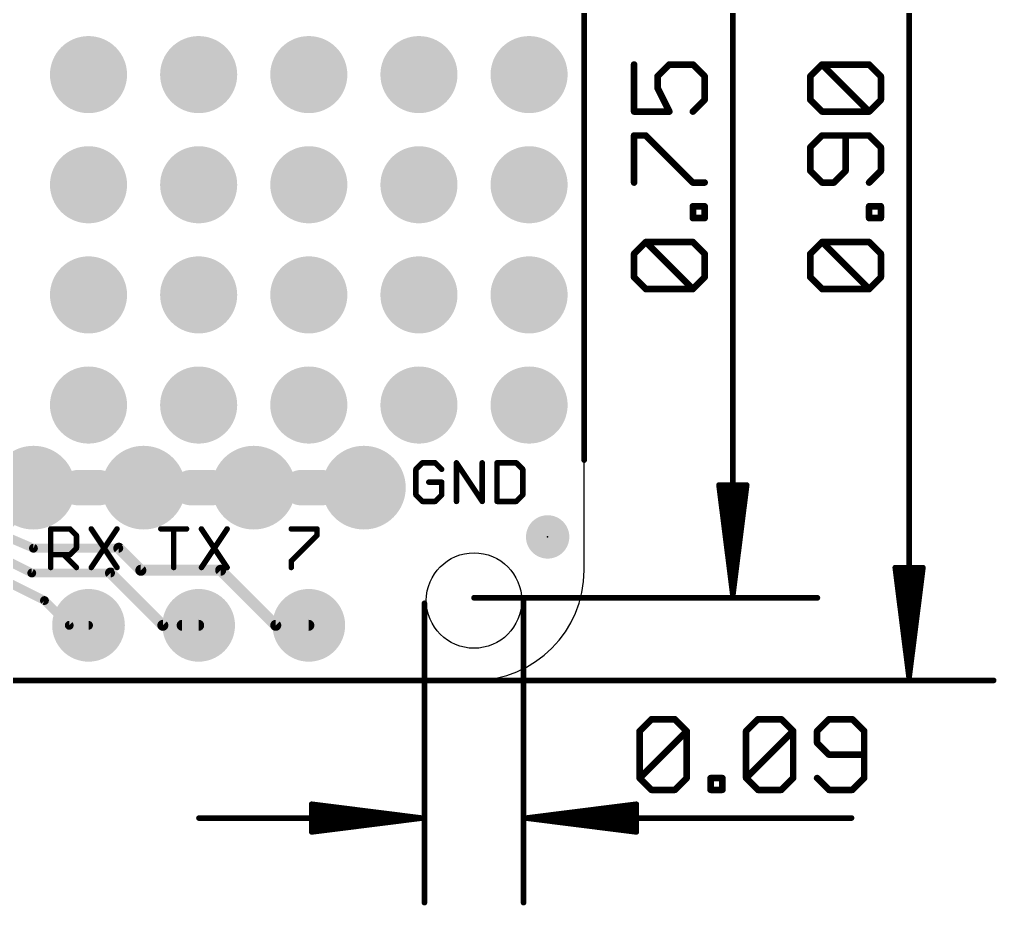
# Model space of a CAD drawing. Extents: x -6.8 to 60.3, y -8.9 to 34.9.
# Drawn here: x 37.78 to 60.31, y -5.19 to 15.24 of the extents above; entities that cross this region are included whole.
import ezdxf

# ---------------------------------------------------------------- set-up
doc = ezdxf.new("R2010")
doc.units = 0
for name, color, linetype in [('1', 12, 'CONTINUOUS'), ('16', 132, 'CONTINUOUS'), ('17', 110, 'CONTINUOUS'), ('18', 110, 'CONTINUOUS'), ('20', 53, 'CONTINUOUS'), ('21', 40, 'CONTINUOUS'), ('23', 40, 'CONTINUOUS'), ('47', 253, 'CONTINUOUS')]:
    doc.layers.add(name, color=color, linetype=linetype)

# ---------------------------------------------------------------- blocks, each defined once
blk = doc.blocks.new('ROUNDP')
at = {"const_width": 0.5}
blk.add_lwpolyline([(0, -0.25, 1), (0, 0.25, 1), (0, -0.25)], format="xyb", dxfattribs=at)
blk = doc.blocks.new('PIE')
at = {"const_width": 0.5}
blk.add_lwpolyline([(0, -0.25, 1), (0, 0.25, 1), (0, -0.25)], format="xyb", dxfattribs=at)
blk = doc.blocks.new('ROUNDV')
at = {"const_width": 0.5}
blk.add_lwpolyline([(0, -0.25, 1), (0, 0.25, 1), (0, -0.25)], format="xyb", dxfattribs=at)

msp = doc.modelspace()

# ---------------------------------------------------------------- linework, layer by layer
at = {"layer": '1'}
for points, const_width in [([(37.211, 3.429), (38.1, 3.048)], 0.2032), ([(40.0685, 3.048), (40.5765, 2.54)], 0.254), ([(37.1729, 2.921), (38.0619, 2.4765)], 0.2032), ([(38.1, 3.048), (40.0685, 3.048)], 0.2032), ([(37.084, 2.4765), (38.354, 1.8415)], 0.2032), ([(38.0619, 2.4765), (39.878, 2.4765)], 0.2032), ([(39.878, 2.4765), (41.0845, 1.27)], 0.254), ([(42.418, 2.54), (40.5765, 2.54)], 0.254), ([(43.688, 1.27), (42.418, 2.54)], 0.254), ([(38.354, 1.8415), (38.9255, 1.27)], 0.2032), ([(38.9255, 1.27), (39.37, 1.27)], 0.2032), ([(41.0845, 1.27), (41.91, 1.27)], 0.254), ([(41.529, 1.27), (41.91, 1.27)], 0.254), ([(44.45, 1.27), (43.688, 1.27)], 0.254)]:
    msp.add_lwpolyline(points, dxfattribs=dict(at, const_width=const_width))
for points, const_width in [([(40.1134, 3.0929, 1), (40.0236, 3.0031)], 0.127), ([(38.1, 3.0988, 1), (38.1, 2.9972)], 0.1016), ([(38.08, 3.0013, 1), (38.12, 3.0947)], 0.1016), ([(40.0685, 2.9972, 1), (40.0685, 3.0988)], 0.1016), ([(38.0619, 2.5273, 1), (38.0619, 2.4257)], 0.1016), ([(38.0392, 2.4311, 1), (38.0846, 2.5219)], 0.1016), ([(39.9229, 2.5214, 1), (39.8331, 2.4316)], 0.127), ([(39.878, 2.4257, 1), (39.878, 2.5273)], 0.1016), ([(40.5765, 2.6035, 1), (40.5765, 2.4765)], 0.127), ([(40.5316, 2.4951, 1), (40.6214, 2.5849)], 0.127), ([(42.4629, 2.5849, 1), (42.3731, 2.4951)], 0.127), ([(42.418, 2.4765, 1), (42.418, 2.6035)], 0.127), ([(38.3899, 1.8774, 1), (38.3181, 1.8056)], 0.1016), ([(38.3313, 1.7961, 1), (38.3767, 1.8869)], 0.1016), ([(38.9255, 1.3208, 1), (38.9255, 1.2192)], 0.1016), ([(38.8896, 1.2341, 1), (38.9614, 1.3059)], 0.1016), ([(39.37, 1.2192, 1), (39.37, 1.3208)], 0.1016), ([(41.0845, 1.3335, 1), (41.0845, 1.2065)], 0.127), ([(41.0396, 1.2251, 1), (41.1294, 1.3149)], 0.127), ([(41.529, 1.3335, 1), (41.529, 1.2065)], 0.127), ([(41.91, 1.2065, 1), (41.91, 1.3335)], 0.127), ([(41.91, 1.2065, 1), (41.91, 1.3335)], 0.127), ([(43.688, 1.3335, 1), (43.688, 1.2065)], 0.127), ([(43.6431, 1.2251, 1), (43.7329, 1.3149)], 0.127), ([(44.45, 1.2065, 1), (44.45, 1.3335)], 0.127)]:
    msp.add_lwpolyline(points, format="xyb", dxfattribs=dict(at, const_width=const_width))
at = {"layer": '16'}
for points, const_width in [([(38.1, 4.445), (36.5125, 2.8575)], 0.6096), ([(38.1, 4.445), (40.64, 4.445)], 0.4064), ([(40.64, 4.445), (43.18, 4.445)], 0.4064), ([(43.18, 4.445), (45.72, 4.445)], 0.4064)]:
    msp.add_lwpolyline(points, dxfattribs=dict(at, const_width=const_width))
for points, const_width in [([(38.2078, 4.3372, 1), (37.9922, 4.5528)], 0.3048), ([(38.1, 4.5466, 1), (38.1, 4.3434)], 0.2032), ([(40.64, 4.5466, 1), (40.64, 4.3434)], 0.2032), ([(40.64, 4.3434, 1), (40.64, 4.5466)], 0.2032), ([(43.18, 4.5466, 1), (43.18, 4.3434)], 0.2032), ([(43.18, 4.3434, 1), (43.18, 4.5466)], 0.2032), ([(45.72, 4.3434, 1), (45.72, 4.5466)], 0.2032)]:
    msp.add_lwpolyline(points, format="xyb", dxfattribs=dict(at, const_width=const_width))
at = {"layer": '20'}
for p, q in [((50.8, 2.54), (50.8, 20.32)), ((2.54, 0), (48.26, 0))]:
    msp.add_line(p, q, dxfattribs=at)
msp.add_circle((48.26, 1.8415), 1.1, dxfattribs=at)
msp.add_arc((48.26, 2.54), 2.54, 270, 0, dxfattribs=at)
at = {"layer": '21'}
for points, const_width in [([(47.0685, 5.0173), (46.9202, 4.869)], 0.127), ([(47.3651, 5.0173), (47.0685, 5.0173)], 0.127), ([(47.5134, 4.869), (47.3651, 5.0173)], 0.127), ([(47.8557, 4.1275), (47.8557, 5.0173)], 0.127), ([(47.8557, 5.0173), (48.4489, 4.1275)], 0.127), ([(48.4489, 4.1275), (48.4489, 5.0173)], 0.127), ([(48.7913, 5.0173), (48.7913, 4.1275)], 0.127), ([(49.2361, 5.0173), (48.7913, 5.0173)], 0.127), ([(49.3844, 4.869), (49.2361, 5.0173)], 0.127), ([(39.116, 4.445), (39.624, 4.445)], 0.8128), ([(41.7195, 4.445), (42.2275, 4.445)], 0.8128), ([(44.2595, 4.445), (44.7675, 4.445)], 0.8128), ([(46.9202, 4.869), (46.9202, 4.2758)], 0.127), ([(49.3844, 4.2758), (49.3844, 4.869)], 0.127), ([(47.5134, 4.5724), (47.2168, 4.5724)], 0.127), ([(47.5134, 4.2758), (47.5134, 4.5724)], 0.127), ([(46.9202, 4.2758), (47.0685, 4.1275)], 0.127), ([(47.3651, 4.1275), (47.5134, 4.2758)], 0.127), ([(49.2361, 4.1275), (49.3844, 4.2758)], 0.127), ([(47.0685, 4.1275), (47.3651, 4.1275)], 0.127), ([(48.7913, 4.1275), (49.2361, 4.1275)], 0.127), ([(38.498, 2.6035), (38.498, 3.4933)], 0.127), ([(38.498, 3.4933), (38.9429, 3.4933)], 0.127), ([(38.9429, 3.4933), (39.0912, 3.345)], 0.127), ([(39.0912, 3.345), (39.0912, 3.0484)], 0.127), ([(39.4335, 3.4933), (40.0267, 2.6035)], 0.127), ([(40.0267, 3.4933), (39.4335, 2.6035)], 0.127), ([(41.038, 3.4933), (41.6312, 3.4933)], 0.127), ([(41.3346, 2.6035), (41.3346, 3.4933)], 0.127), ([(41.9735, 3.4933), (42.5667, 2.6035)], 0.127), ([(42.5667, 3.4933), (41.9735, 2.6035)], 0.127), ([(44.0457, 3.4933), (44.6389, 3.4933)], 0.127), ([(44.6389, 3.345), (44.0457, 2.7518)], 0.127), ([(44.6389, 3.4933), (44.6389, 3.345)], 0.127), ([(38.9429, 2.9001), (38.498, 2.9001)], 0.127), ([(38.7946, 2.9001), (39.0912, 2.6035)], 0.127), ([(39.0912, 3.0484), (38.9429, 2.9001)], 0.127), ([(44.0457, 2.7518), (44.0457, 2.6035)], 0.127)]:
    msp.add_lwpolyline(points, dxfattribs=dict(at, const_width=const_width))
for points, const_width in [([(47.0685, 5.049, 1), (47.0685, 4.9855)], 0.0635), ([(47.091, 4.9948, 1), (47.0461, 5.0397)], 0.0635), ([(47.3876, 5.0397, 1), (47.3426, 4.9948)], 0.0635), ([(47.3651, 4.9855, 1), (47.3651, 5.049)], 0.0635), ([(47.8875, 5.0173, 1), (47.824, 5.0173)], 0.0635), ([(47.8822, 5.0349, 1), (47.8293, 4.9996)], 0.0635), ([(48.4807, 5.0173, 1), (48.4172, 5.0173)], 0.0635), ([(48.823, 5.0173, 1), (48.7595, 5.0173)], 0.0635), ([(48.7913, 5.049, 1), (48.7913, 4.9855)], 0.0635), ([(49.2586, 5.0397, 1), (49.2137, 4.9948)], 0.0635), ([(49.2361, 4.9855, 1), (49.2361, 5.049)], 0.0635), ([(39.116, 4.6482, 1), (39.116, 4.2418)], 0.4064), ([(39.624, 4.2418, 1), (39.624, 4.6482)], 0.4064), ([(41.7195, 4.6482, 1), (41.7195, 4.2418)], 0.4064), ([(42.2275, 4.2418, 1), (42.2275, 4.6482)], 0.4064), ([(44.2595, 4.6482, 1), (44.2595, 4.2418)], 0.4064), ([(44.7675, 4.2418, 1), (44.7675, 4.6482)], 0.4064), ([(46.952, 4.869, 1), (46.8885, 4.869)], 0.0635), ([(46.8978, 4.8914, 1), (46.9427, 4.8465)], 0.0635), ([(47.4909, 4.8465, 1), (47.5358, 4.8914)], 0.0635), ([(49.4162, 4.869, 1), (49.3527, 4.869)], 0.0635), ([(49.362, 4.8465, 1), (49.4069, 4.8914)], 0.0635), ([(47.2168, 4.6041, 1), (47.2168, 4.5406)], 0.0635), ([(47.5451, 4.5724, 1), (47.4816, 4.5724)], 0.0635), ([(47.5134, 4.5406, 1), (47.5134, 4.6041)], 0.0635), ([(46.8885, 4.2758, 1), (46.952, 4.2758)], 0.0635), ([(46.9427, 4.2982, 1), (46.8978, 4.2533)], 0.0635), ([(47.4816, 4.2758, 1), (47.5451, 4.2758)], 0.0635), ([(47.5358, 4.2533, 1), (47.4909, 4.2982)], 0.0635), ([(49.3527, 4.2758, 1), (49.4162, 4.2758)], 0.0635), ([(49.4069, 4.2533, 1), (49.362, 4.2982)], 0.0635), ([(47.0685, 4.1593, 1), (47.0685, 4.0958)], 0.0635), ([(47.0461, 4.105, 1), (47.091, 4.15)], 0.0635), ([(47.3426, 4.15, 1), (47.3876, 4.105)], 0.0635), ([(47.3651, 4.0958, 1), (47.3651, 4.1593)], 0.0635), ([(47.824, 4.1275, 1), (47.8875, 4.1275)], 0.0635), ([(48.4172, 4.1275, 1), (48.4807, 4.1275)], 0.0635), ([(48.4225, 4.1099, 1), (48.4753, 4.1451)], 0.0635), ([(48.7913, 4.1593, 1), (48.7913, 4.0958)], 0.0635), ([(48.7595, 4.1275, 1), (48.823, 4.1275)], 0.0635), ([(49.2137, 4.15, 1), (49.2586, 4.105)], 0.0635), ([(49.2361, 4.0958, 1), (49.2361, 4.1593)], 0.0635), ([(38.5297, 3.4933, 1), (38.4662, 3.4933)], 0.0635), ([(38.498, 3.525, 1), (38.498, 3.4615)], 0.0635), ([(38.9653, 3.5157, 1), (38.9204, 3.4708)], 0.0635), ([(38.9429, 3.4615, 1), (38.9429, 3.525)], 0.0635), ([(39.1229, 3.345, 1), (39.0594, 3.345)], 0.0635), ([(39.0687, 3.3225, 1), (39.1136, 3.3674)], 0.0635), ([(39.4599, 3.5109, 1), (39.4071, 3.4756)], 0.0635), ([(40.0531, 3.4756, 1), (40.0003, 3.5109)], 0.0635), ([(41.038, 3.525, 1), (41.038, 3.4615)], 0.0635), ([(41.3663, 3.4933, 1), (41.3028, 3.4933)], 0.0635), ([(41.6312, 3.4615, 1), (41.6312, 3.525)], 0.0635), ([(41.9999, 3.5109, 1), (41.9471, 3.4756)], 0.0635), ([(42.5931, 3.4756, 1), (42.5403, 3.5109)], 0.0635), ([(44.0457, 3.525, 1), (44.0457, 3.4615)], 0.0635), ([(44.6707, 3.4933, 1), (44.6072, 3.4933)], 0.0635), ([(44.6614, 3.3225, 1), (44.6165, 3.3674)], 0.0635), ([(44.6389, 3.4615, 1), (44.6389, 3.525)], 0.0635), ([(44.6072, 3.345, 1), (44.6707, 3.345)], 0.0635), ([(38.498, 2.9318, 1), (38.498, 2.8683)], 0.0635), ([(38.817, 2.9225, 1), (38.7721, 2.8776)], 0.0635), ([(38.9204, 2.9225, 1), (38.9653, 2.8776)], 0.0635), ([(38.9429, 2.8683, 1), (38.9429, 2.9318)], 0.0635), ([(39.0594, 3.0484, 1), (39.1229, 3.0484)], 0.0635), ([(39.1136, 3.0259, 1), (39.0687, 3.0708)], 0.0635), ([(44.0775, 2.7518, 1), (44.014, 2.7518)], 0.0635), ([(44.0233, 2.7742, 1), (44.0682, 2.7293)], 0.0635), ([(38.4662, 2.6035, 1), (38.5297, 2.6035)], 0.0635), ([(39.0687, 2.581, 1), (39.1136, 2.626)], 0.0635), ([(39.4071, 2.6211, 1), (39.4599, 2.5859)], 0.0635), ([(40.0003, 2.5859, 1), (40.0531, 2.6211)], 0.0635), ([(41.3028, 2.6035, 1), (41.3663, 2.6035)], 0.0635), ([(41.9471, 2.6211, 1), (41.9999, 2.5859)], 0.0635), ([(42.5403, 2.5859, 1), (42.5931, 2.6211)], 0.0635), ([(44.014, 2.6035, 1), (44.0775, 2.6035)], 0.0635)]:
    msp.add_lwpolyline(points, format="xyb", dxfattribs=dict(at, const_width=const_width))
at = {"layer": '23'}
msp.add_point((49.9582, 3.309), dxfattribs=at)
at = {"layer": '47'}
for points, const_width in [([(50.8, 5.08), (50.8, 34.462)], 0.13), ([(58.293, 0.065), (58.293, 22.795)], 0.13), ([(54.229, 1.97), (54.229, 20.89)], 0.13), ([(51.9513, 14.2024), (51.9513, 13.1177)], 0.1524), ([(52.4936, 13.9312), (52.7648, 14.2024)], 0.1524), ([(52.7648, 14.2024), (53.3071, 14.2024)], 0.1524), ([(53.3071, 14.2024), (53.5783, 13.9312)], 0.1524), ([(56.0153, 13.9312), (56.2865, 14.2024)], 0.1524), ([(56.2865, 14.2024), (57.3711, 14.2024)], 0.1524), ([(57.3711, 13.1177), (56.2865, 14.2024)], 0.1524), ([(57.3711, 14.2024), (57.6423, 13.9312)], 0.1524), ([(52.4936, 13.66), (52.4936, 13.9312)], 0.1524), ([(53.5783, 13.9312), (53.5783, 13.3889)], 0.1524), ([(56.0153, 13.3889), (56.0153, 13.9312)], 0.1524), ([(57.6423, 13.9312), (57.6423, 13.3889)], 0.1524), ([(52.7648, 13.1177), (52.4936, 13.66)], 0.1524), ([(53.5783, 13.3889), (53.3071, 13.1177)], 0.1524), ([(56.2865, 13.1177), (56.0153, 13.3889)], 0.1524), ([(57.6423, 13.3889), (57.3711, 13.1177)], 0.1524), ([(51.9513, 13.1177), (52.7648, 13.1177)], 0.1524), ([(57.3711, 13.1177), (56.2865, 13.1177)], 0.1524), ([(51.9513, 11.4805), (51.9513, 12.5652)], 0.1524), ([(51.9513, 12.5652), (52.2225, 12.5652)], 0.1524), ([(52.2225, 12.5652), (53.3071, 11.4805)], 0.1524), ([(56.2865, 12.5652), (56.0153, 12.294)], 0.1524), ([(57.3711, 12.5652), (56.2865, 12.5652)], 0.1524), ([(56.8288, 11.7517), (56.8288, 12.5652)], 0.1524), ([(57.6423, 12.294), (57.3711, 12.5652)], 0.1524), ([(56.0153, 12.294), (56.0153, 11.7517)], 0.1524), ([(57.6423, 11.7517), (57.6423, 12.294)], 0.1524), ([(56.0153, 11.7517), (56.2865, 11.4805)], 0.1524), ([(56.5576, 11.4805), (56.8288, 11.7517)], 0.1524), ([(57.3711, 11.4805), (57.6423, 11.7517)], 0.1524), ([(53.3071, 11.4805), (53.5783, 11.4805)], 0.1524), ([(56.2865, 11.4805), (56.5576, 11.4805)], 0.1524), ([(53.3071, 10.662), (53.3071, 10.9331)], 0.1524), ([(53.3071, 10.9331), (53.5783, 10.9331)], 0.1524), ([(53.5783, 10.9331), (53.5783, 10.662)], 0.1524), ([(57.3711, 10.662), (57.3711, 10.9331)], 0.1524), ([(57.3711, 10.9331), (57.6423, 10.9331)], 0.1524), ([(57.6423, 10.9331), (57.6423, 10.662)], 0.1524), ([(53.5783, 10.662), (53.3071, 10.662)], 0.1524), ([(57.6423, 10.662), (57.3711, 10.662)], 0.1524), ([(51.9513, 9.8383), (52.2225, 10.1095)], 0.1524), ([(52.2225, 10.1095), (53.3071, 10.1095)], 0.1524), ([(53.3071, 9.0248), (52.2225, 10.1095)], 0.1524), ([(53.3071, 10.1095), (53.5783, 9.8383)], 0.1524), ([(56.0153, 9.8383), (56.2865, 10.1095)], 0.1524), ([(56.2865, 10.1095), (57.3711, 10.1095)], 0.1524), ([(57.3711, 9.0248), (56.2865, 10.1095)], 0.1524), ([(57.3711, 10.1095), (57.6423, 9.8383)], 0.1524), ([(51.9513, 9.296), (51.9513, 9.8383)], 0.1524), ([(53.5783, 9.8383), (53.5783, 9.296)], 0.1524), ([(56.0153, 9.296), (56.0153, 9.8383)], 0.1524), ([(57.6423, 9.8383), (57.6423, 9.296)], 0.1524), ([(52.2225, 9.0248), (51.9513, 9.296)], 0.1524), ([(53.5783, 9.296), (53.3071, 9.0248)], 0.1524), ([(56.2865, 9.0248), (56.0153, 9.296)], 0.1524), ([(57.6423, 9.296), (57.3711, 9.0248)], 0.1524), ([(53.3071, 9.0248), (52.2225, 9.0248)], 0.1524), ([(57.3711, 9.0248), (56.2865, 9.0248)], 0.1524), ([(54.229, 1.97), (53.9098, 4.505)], 0.13), ([(53.9098, 4.505), (54.5482, 4.505)], 0.13), ([(54.229, 1.97), (53.969, 4.505)], 0.13), ([(54.229, 1.97), (54.099, 4.505)], 0.13), ([(54.5482, 4.505), (54.229, 1.97)], 0.13), ([(54.359, 4.505), (54.229, 1.97)], 0.13), ([(54.489, 4.505), (54.229, 1.97)], 0.13), ([(58.293, 0.065), (57.9738, 2.6)], 0.13), ([(57.9738, 2.6), (58.6122, 2.6)], 0.13), ([(58.293, 0.065), (58.033, 2.6)], 0.13), ([(58.293, 0.065), (58.163, 2.6)], 0.13), ([(58.6122, 2.6), (58.293, 0.065)], 0.13), ([(58.423, 2.6), (58.293, 0.065)], 0.13), ([(58.553, 2.6), (58.293, 0.065)], 0.13), ([(47.117, 1.778), (47.117, -5.125)], 0.13), ([(48.26, 1.905), (56.179, 1.905)], 0.13), ([(49.403, 1.905), (49.403, -5.125)], 0.13), ([(20.574, 0), (60.243, 0)], 0.13), ([(52.0792, -1.1685), (52.3504, -0.8973)], 0.1524), ([(52.3504, -0.8973), (52.8927, -0.8973)], 0.1524), ([(52.8927, -0.8973), (53.1639, -1.1685)], 0.1524), ([(54.5349, -1.1685), (54.8061, -0.8973)], 0.1524), ([(54.8061, -0.8973), (55.3484, -0.8973)], 0.1524), ([(55.3484, -0.8973), (55.6196, -1.1685)], 0.1524), ([(56.4433, -0.8973), (56.1721, -1.1685)], 0.1524), ([(56.9856, -0.8973), (56.4433, -0.8973)], 0.1524), ([(57.2568, -1.1685), (56.9856, -0.8973)], 0.1524), ([(52.0792, -2.2531), (52.0792, -1.1685)], 0.1524), ([(52.0792, -2.2531), (53.1639, -1.1685)], 0.1524), ([(53.1639, -1.1685), (53.1639, -2.2531)], 0.1524), ([(54.5349, -2.2531), (54.5349, -1.1685)], 0.1524), ([(54.5349, -2.2531), (55.6196, -1.1685)], 0.1524), ([(55.6196, -1.1685), (55.6196, -2.2531)], 0.1524), ([(56.1721, -1.1685), (56.1721, -1.4396)], 0.1524), ([(57.2568, -2.2531), (57.2568, -1.1685)], 0.1524), ([(56.1721, -1.4396), (56.4433, -1.7108)], 0.1524), ([(56.4433, -1.7108), (57.2568, -1.7108)], 0.1524), ([(52.3504, -2.5243), (52.0792, -2.2531)], 0.1524), ([(53.1639, -2.2531), (52.8927, -2.5243)], 0.1524), ([(53.7164, -2.5243), (53.7164, -2.2531)], 0.1524), ([(53.7164, -2.2531), (53.9875, -2.2531)], 0.1524), ([(53.9875, -2.2531), (53.9875, -2.5243)], 0.1524), ([(54.8061, -2.5243), (54.5349, -2.2531)], 0.1524), ([(55.6196, -2.2531), (55.3484, -2.5243)], 0.1524), ([(56.1721, -2.2531), (56.4433, -2.5243)], 0.1524), ([(56.9856, -2.5243), (57.2568, -2.2531)], 0.1524), ([(52.8927, -2.5243), (52.3504, -2.5243)], 0.1524), ([(53.9875, -2.5243), (53.7164, -2.5243)], 0.1524), ([(55.3484, -2.5243), (54.8061, -2.5243)], 0.1524), ([(56.4433, -2.5243), (56.9856, -2.5243)], 0.1524), ([(47.052, -3.175), (44.517, -2.8558)], 0.13), ([(44.517, -2.8558), (44.517, -3.4942)], 0.13), ([(47.052, -3.175), (44.517, -2.915)], 0.13), ([(49.468, -3.175), (52.003, -2.8558)], 0.13), ([(49.468, -3.175), (52.003, -2.915)], 0.13), ([(52.003, -2.8558), (52.003, -3.4942)], 0.13), ([(47.052, -3.175), (41.917, -3.175)], 0.13), ([(47.052, -3.175), (44.517, -3.045)], 0.13), ([(44.517, -3.4942), (47.052, -3.175)], 0.13), ([(44.517, -3.305), (47.052, -3.175)], 0.13), ([(44.517, -3.435), (47.052, -3.175)], 0.13), ([(49.468, -3.175), (52.003, -3.045)], 0.13), ([(49.468, -3.175), (56.9658, -3.175)], 0.13), ([(52.003, -3.4942), (49.468, -3.175)], 0.13), ([(52.003, -3.305), (49.468, -3.175)], 0.13), ([(52.003, -3.435), (49.468, -3.175)], 0.13)]:
    msp.add_lwpolyline(points, dxfattribs=dict(at, const_width=const_width))
for points, const_width in [([(51.9894, 14.2024, 1), (51.9132, 14.2024)], 0.0762), ([(52.7648, 14.2405, 1), (52.7648, 14.1643)], 0.0762), ([(52.7917, 14.1754, 1), (52.7379, 14.2293)], 0.0762), ([(53.3341, 14.2293, 1), (53.2802, 14.1754)], 0.0762), ([(53.3071, 14.1643, 1), (53.3071, 14.2405)], 0.0762), ([(56.3134, 14.2293, 1), (56.2595, 14.1754)], 0.0762), ([(56.2865, 14.2405, 1), (56.2865, 14.1643)], 0.0762), ([(56.3134, 14.1754, 1), (56.2595, 14.2293)], 0.0762), ([(57.3981, 14.2293, 1), (57.3442, 14.1754)], 0.0762), ([(57.3711, 14.1643, 1), (57.3711, 14.2405)], 0.0762), ([(52.5317, 13.9312, 1), (52.4555, 13.9312)], 0.0762), ([(52.4667, 13.9581, 1), (52.5206, 13.9043)], 0.0762), ([(53.6164, 13.9312, 1), (53.5402, 13.9312)], 0.0762), ([(53.5514, 13.9043, 1), (53.6052, 13.9581)], 0.0762), ([(56.0534, 13.9312, 1), (55.9772, 13.9312)], 0.0762), ([(55.9884, 13.9581, 1), (56.0423, 13.9043)], 0.0762), ([(57.6804, 13.9312, 1), (57.6042, 13.9312)], 0.0762), ([(57.6154, 13.9043, 1), (57.6692, 13.9581)], 0.0762), ([(52.4555, 13.66, 1), (52.5317, 13.66)], 0.0762), ([(52.5277, 13.6771, 1), (52.4596, 13.643)], 0.0762), ([(53.5402, 13.3889, 1), (53.6164, 13.3889)], 0.0762), ([(53.6052, 13.3619, 1), (53.5514, 13.4158)], 0.0762), ([(56.0423, 13.4158, 1), (55.9884, 13.3619)], 0.0762), ([(55.9772, 13.3889, 1), (56.0534, 13.3889)], 0.0762), ([(57.6042, 13.3889, 1), (57.6804, 13.3889)], 0.0762), ([(57.6692, 13.3619, 1), (57.6154, 13.4158)], 0.0762), ([(51.9513, 13.1558, 1), (51.9513, 13.0796)], 0.0762), ([(51.9132, 13.1177, 1), (51.9894, 13.1177)], 0.0762), ([(52.7307, 13.1007, 1), (52.7989, 13.1347)], 0.0762), ([(52.7648, 13.0796, 1), (52.7648, 13.1558)], 0.0762), ([(53.2802, 13.1446, 1), (53.3341, 13.0908)], 0.0762), ([(56.2865, 13.1558, 1), (56.2865, 13.0796)], 0.0762), ([(56.2595, 13.0908, 1), (56.3134, 13.1446)], 0.0762), ([(57.3442, 13.1446, 1), (57.3981, 13.0908)], 0.0762), ([(57.3442, 13.0908, 1), (57.3981, 13.1446)], 0.0762), ([(57.3711, 13.0796, 1), (57.3711, 13.1558)], 0.0762), ([(51.9894, 12.5652, 1), (51.9132, 12.5652)], 0.0762), ([(51.9513, 12.6033, 1), (51.9513, 12.5271)], 0.0762), ([(52.2494, 12.5921, 1), (52.1955, 12.5383)], 0.0762), ([(52.2225, 12.5271, 1), (52.2225, 12.6033)], 0.0762), ([(56.2865, 12.6033, 1), (56.2865, 12.5271)], 0.0762), ([(56.3134, 12.5383, 1), (56.2595, 12.5921)], 0.0762), ([(56.8669, 12.5652, 1), (56.7907, 12.5652)], 0.0762), ([(57.3981, 12.5921, 1), (57.3442, 12.5383)], 0.0762), ([(57.3711, 12.5271, 1), (57.3711, 12.6033)], 0.0762), ([(56.0534, 12.294, 1), (55.9772, 12.294)], 0.0762), ([(55.9884, 12.321, 1), (56.0423, 12.2671)], 0.0762), ([(57.6804, 12.294, 1), (57.6042, 12.294)], 0.0762), ([(57.6154, 12.2671, 1), (57.6692, 12.321)], 0.0762), ([(55.9772, 11.7517, 1), (56.0534, 11.7517)], 0.0762), ([(56.0423, 11.7786, 1), (55.9884, 11.7248)], 0.0762), ([(56.7907, 11.7517, 1), (56.8669, 11.7517)], 0.0762), ([(56.8557, 11.7248, 1), (56.8019, 11.7786)], 0.0762), ([(57.6042, 11.7517, 1), (57.6804, 11.7517)], 0.0762), ([(57.6692, 11.7248, 1), (57.6154, 11.7786)], 0.0762), ([(51.9132, 11.4805, 1), (51.9894, 11.4805)], 0.0762), ([(53.3071, 11.5186, 1), (53.3071, 11.4424)], 0.0762), ([(53.2802, 11.4536, 1), (53.3341, 11.5075)], 0.0762), ([(53.5783, 11.4424, 1), (53.5783, 11.5186)], 0.0762), ([(56.2865, 11.5186, 1), (56.2865, 11.4424)], 0.0762), ([(56.2595, 11.4536, 1), (56.3134, 11.5075)], 0.0762), ([(56.5307, 11.5075, 1), (56.5846, 11.4536)], 0.0762), ([(56.5576, 11.4424, 1), (56.5576, 11.5186)], 0.0762), ([(57.3442, 11.5075, 1), (57.3981, 11.4536)], 0.0762), ([(53.3452, 10.9331, 1), (53.269, 10.9331)], 0.0762), ([(53.3071, 10.9712, 1), (53.3071, 10.895)], 0.0762), ([(53.6164, 10.9331, 1), (53.5402, 10.9331)], 0.0762), ([(53.5783, 10.895, 1), (53.5783, 10.9712)], 0.0762), ([(57.4092, 10.9331, 1), (57.333, 10.9331)], 0.0762), ([(57.3711, 10.9712, 1), (57.3711, 10.895)], 0.0762), ([(57.6804, 10.9331, 1), (57.6042, 10.9331)], 0.0762), ([(57.6423, 10.895, 1), (57.6423, 10.9712)], 0.0762), ([(53.3071, 10.7001, 1), (53.3071, 10.6239)], 0.0762), ([(53.269, 10.662, 1), (53.3452, 10.662)], 0.0762), ([(53.5402, 10.662, 1), (53.6164, 10.662)], 0.0762), ([(53.5783, 10.6239, 1), (53.5783, 10.7001)], 0.0762), ([(57.3711, 10.7001, 1), (57.3711, 10.6239)], 0.0762), ([(57.333, 10.662, 1), (57.4092, 10.662)], 0.0762), ([(57.6042, 10.662, 1), (57.6804, 10.662)], 0.0762), ([(57.6423, 10.6239, 1), (57.6423, 10.7001)], 0.0762), ([(52.2494, 10.1364, 1), (52.1955, 10.0825)], 0.0762), ([(52.2225, 10.1476, 1), (52.2225, 10.0714)], 0.0762), ([(52.2494, 10.0825, 1), (52.1955, 10.1364)], 0.0762), ([(53.3341, 10.1364, 1), (53.2802, 10.0825)], 0.0762), ([(53.3071, 10.0714, 1), (53.3071, 10.1476)], 0.0762), ([(56.3134, 10.1364, 1), (56.2595, 10.0825)], 0.0762), ([(56.2865, 10.1476, 1), (56.2865, 10.0714)], 0.0762), ([(56.3134, 10.0825, 1), (56.2595, 10.1364)], 0.0762), ([(57.3981, 10.1364, 1), (57.3442, 10.0825)], 0.0762), ([(57.3711, 10.0714, 1), (57.3711, 10.1476)], 0.0762), ([(51.9894, 9.8383, 1), (51.9132, 9.8383)], 0.0762), ([(53.6164, 9.8383, 1), (53.5402, 9.8383)], 0.0762), ([(56.0534, 9.8383, 1), (55.9772, 9.8383)], 0.0762), ([(57.6804, 9.8383, 1), (57.6042, 9.8383)], 0.0762), ([(51.9244, 9.8652, 1), (51.9783, 9.8114)], 0.0762), ([(53.5514, 9.8114, 1), (53.6052, 9.8652)], 0.0762), ([(55.9884, 9.8652, 1), (56.0423, 9.8114)], 0.0762), ([(57.6154, 9.8114, 1), (57.6692, 9.8652)], 0.0762), ([(51.9783, 9.3229, 1), (51.9244, 9.269)], 0.0762), ([(51.9132, 9.296, 1), (51.9894, 9.296)], 0.0762), ([(53.5402, 9.296, 1), (53.6164, 9.296)], 0.0762), ([(53.6052, 9.269, 1), (53.5514, 9.3229)], 0.0762), ([(56.0423, 9.3229, 1), (55.9884, 9.269)], 0.0762), ([(55.9772, 9.296, 1), (56.0534, 9.296)], 0.0762), ([(57.6042, 9.296, 1), (57.6804, 9.296)], 0.0762), ([(57.6692, 9.269, 1), (57.6154, 9.3229)], 0.0762), ([(52.2225, 9.0629, 1), (52.2225, 8.9867)], 0.0762), ([(52.1955, 8.9979, 1), (52.2494, 9.0518)], 0.0762), ([(53.2802, 9.0518, 1), (53.3341, 8.9979)], 0.0762), ([(53.2802, 8.9979, 1), (53.3341, 9.0518)], 0.0762), ([(53.3071, 8.9867, 1), (53.3071, 9.0629)], 0.0762), ([(56.2865, 9.0629, 1), (56.2865, 8.9867)], 0.0762), ([(56.2595, 8.9979, 1), (56.3134, 9.0518)], 0.0762), ([(57.3442, 9.0518, 1), (57.3981, 8.9979)], 0.0762), ([(57.3442, 8.9979, 1), (57.3981, 9.0518)], 0.0762), ([(57.3711, 8.9867, 1), (57.3711, 9.0629)], 0.0762), ([(50.7675, 5.08, 1), (50.8325, 5.08)], 0.065), ([(53.942, 4.5091, 1), (53.8775, 4.5009)], 0.065), ([(53.9098, 4.5375, 1), (53.9098, 4.4725)], 0.065), ([(54.0013, 4.5083, 1), (53.9367, 4.5017)], 0.065), ([(54.1315, 4.5067, 1), (54.0665, 4.5033)], 0.065), ([(54.3915, 4.5033, 1), (54.3265, 4.5067)], 0.065), ([(54.5213, 4.5017, 1), (54.4567, 4.5083)], 0.065), ([(54.5805, 4.5009, 1), (54.516, 4.5091)], 0.065), ([(54.5482, 4.4725, 1), (54.5482, 4.5375)], 0.065), ([(58.006, 2.6041, 1), (57.9415, 2.5959)], 0.065), ([(57.9738, 2.6325, 1), (57.9738, 2.5675)], 0.065), ([(58.0653, 2.6033, 1), (58.0007, 2.5967)], 0.065), ([(58.1955, 2.6017, 1), (58.1305, 2.5983)], 0.065), ([(58.4555, 2.5983, 1), (58.3905, 2.6017)], 0.065), ([(58.5853, 2.5967, 1), (58.5207, 2.6033)], 0.065), ([(58.6445, 2.5959, 1), (58.58, 2.6041)], 0.065), ([(58.6122, 2.5675, 1), (58.6122, 2.6325)], 0.065), ([(47.1495, 1.778, 1), (47.0845, 1.778)], 0.065), ([(48.26, 1.9375, 1), (48.26, 1.8725)], 0.065), ([(49.4355, 1.905, 1), (49.3705, 1.905)], 0.065), ([(54.1968, 1.9741, 1), (54.2612, 1.9659)], 0.065), ([(54.1967, 1.9733, 1), (54.2613, 1.9667)], 0.065), ([(54.1965, 1.9683, 1), (54.2615, 1.9717)], 0.065), ([(54.1965, 1.9717, 1), (54.2615, 1.9683)], 0.065), ([(54.1965, 1.97, 1), (54.2615, 1.97)], 0.065), ([(54.1967, 1.9667, 1), (54.2613, 1.9733)], 0.065), ([(54.1968, 1.9659, 1), (54.2612, 1.9741)], 0.065), ([(56.179, 1.8725, 1), (56.179, 1.9375)], 0.065), ([(58.2608, 0.0691, 1), (58.3252, 0.0609)], 0.065), ([(58.2607, 0.0683, 1), (58.3253, 0.0617)], 0.065), ([(58.2605, 0.0633, 1), (58.3255, 0.0667)], 0.065), ([(58.2605, 0.0667, 1), (58.3255, 0.0633)], 0.065), ([(58.2605, 0.065, 1), (58.3255, 0.065)], 0.065), ([(58.2607, 0.0617, 1), (58.3253, 0.0683)], 0.065), ([(58.2608, 0.0609, 1), (58.3252, 0.0691)], 0.065), ([(60.243, -0.0325, 1), (60.243, 0.0325)], 0.065), ([(52.3504, -0.8592, 1), (52.3504, -0.9354)], 0.0762), ([(52.3773, -0.9243, 1), (52.3234, -0.8704)], 0.0762), ([(52.9196, -0.8704, 1), (52.8658, -0.9243)], 0.0762), ([(52.8927, -0.9354, 1), (52.8927, -0.8592)], 0.0762), ([(54.8061, -0.8592, 1), (54.8061, -0.9354)], 0.0762), ([(54.833, -0.9243, 1), (54.7792, -0.8704)], 0.0762), ([(55.3754, -0.8704, 1), (55.3215, -0.9243)], 0.0762), ([(55.3484, -0.9354, 1), (55.3484, -0.8592)], 0.0762), ([(56.4433, -0.8592, 1), (56.4433, -0.9354)], 0.0762), ([(56.4702, -0.9243, 1), (56.4163, -0.8704)], 0.0762), ([(57.0125, -0.8704, 1), (56.9586, -0.9243)], 0.0762), ([(56.9856, -0.9354, 1), (56.9856, -0.8592)], 0.0762), ([(52.1173, -1.1685, 1), (52.0411, -1.1685)], 0.0762), ([(52.0523, -1.1415, 1), (52.1061, -1.1954)], 0.0762), ([(53.202, -1.1685, 1), (53.1258, -1.1685)], 0.0762), ([(53.1908, -1.1954, 1), (53.1369, -1.1415)], 0.0762), ([(53.1369, -1.1954, 1), (53.1908, -1.1415)], 0.0762), ([(54.573, -1.1685, 1), (54.4968, -1.1685)], 0.0762), ([(54.508, -1.1415, 1), (54.5619, -1.1954)], 0.0762), ([(55.6577, -1.1685, 1), (55.5815, -1.1685)], 0.0762), ([(55.6465, -1.1954, 1), (55.5927, -1.1415)], 0.0762), ([(55.5927, -1.1954, 1), (55.6465, -1.1415)], 0.0762), ([(56.1451, -1.1415, 1), (56.199, -1.1954)], 0.0762), ([(56.2102, -1.1685, 1), (56.134, -1.1685)], 0.0762), ([(57.2949, -1.1685, 1), (57.2187, -1.1685)], 0.0762), ([(57.2298, -1.1954, 1), (57.2837, -1.1415)], 0.0762), ([(56.199, -1.4127, 1), (56.1451, -1.4666)], 0.0762), ([(56.134, -1.4396, 1), (56.2102, -1.4396)], 0.0762), ([(56.4433, -1.6727, 1), (56.4433, -1.7489)], 0.0762), ([(56.4163, -1.7377, 1), (56.4702, -1.6839)], 0.0762), ([(57.2568, -1.7489, 1), (57.2568, -1.6727)], 0.0762), ([(52.1061, -2.2262, 1), (52.0523, -2.2801)], 0.0762), ([(52.0523, -2.2262, 1), (52.1061, -2.2801)], 0.0762), ([(52.0411, -2.2531, 1), (52.1173, -2.2531)], 0.0762), ([(53.1258, -2.2531, 1), (53.202, -2.2531)], 0.0762), ([(53.1908, -2.2801, 1), (53.1369, -2.2262)], 0.0762), ([(53.7545, -2.2531, 1), (53.6783, -2.2531)], 0.0762), ([(53.7164, -2.215, 1), (53.7164, -2.2912)], 0.0762), ([(54.0256, -2.2531, 1), (53.9494, -2.2531)], 0.0762), ([(53.9875, -2.2912, 1), (53.9875, -2.215)], 0.0762), ([(54.5619, -2.2262, 1), (54.508, -2.2801)], 0.0762), ([(54.508, -2.2262, 1), (54.5619, -2.2801)], 0.0762), ([(54.4968, -2.2531, 1), (54.573, -2.2531)], 0.0762), ([(55.5815, -2.2531, 1), (55.6577, -2.2531)], 0.0762), ([(55.6465, -2.2801, 1), (55.5927, -2.2262)], 0.0762), ([(56.199, -2.2262, 1), (56.1451, -2.2801)], 0.0762), ([(57.2187, -2.2531, 1), (57.2949, -2.2531)], 0.0762), ([(57.2837, -2.2801, 1), (57.2298, -2.2262)], 0.0762), ([(52.3504, -2.4862, 1), (52.3504, -2.5624)], 0.0762), ([(52.3234, -2.5512, 1), (52.3773, -2.4974)], 0.0762), ([(52.8658, -2.4974, 1), (52.9196, -2.5512)], 0.0762), ([(52.8927, -2.5624, 1), (52.8927, -2.4862)], 0.0762), ([(53.7164, -2.4862, 1), (53.7164, -2.5624)], 0.0762), ([(53.9875, -2.5624, 1), (53.9875, -2.4862)], 0.0762), ([(54.8061, -2.4862, 1), (54.8061, -2.5624)], 0.0762), ([(54.7792, -2.5512, 1), (54.833, -2.4974)], 0.0762), ([(55.3215, -2.4974, 1), (55.3754, -2.5512)], 0.0762), ([(55.3484, -2.5624, 1), (55.3484, -2.4862)], 0.0762), ([(56.4433, -2.4862, 1), (56.4433, -2.5624)], 0.0762), ([(56.4163, -2.5512, 1), (56.4702, -2.4974)], 0.0762), ([(56.9586, -2.4974, 1), (57.0125, -2.5512)], 0.0762), ([(56.9856, -2.5624, 1), (56.9856, -2.4862)], 0.0762), ([(53.6783, -2.5243, 1), (53.7545, -2.5243)], 0.0762), ([(53.9494, -2.5243, 1), (54.0256, -2.5243)], 0.0762), ([(44.5211, -2.8235, 1), (44.5129, -2.888)], 0.065), ([(44.5495, -2.8558, 1), (44.4845, -2.8558)], 0.065), ([(44.5203, -2.8827, 1), (44.5137, -2.9473)], 0.065), ([(52.0355, -2.8558, 1), (51.9705, -2.8558)], 0.065), ([(52.0071, -2.888, 1), (51.9989, -2.8235)], 0.065), ([(52.0063, -2.9473, 1), (51.9997, -2.8827)], 0.065), ([(41.917, -3.1425, 1), (41.917, -3.2075)], 0.065), ([(44.5187, -3.0125, 1), (44.5153, -3.0775)], 0.065), ([(47.0561, -3.2072, 1), (47.0479, -3.1428)], 0.065), ([(47.0479, -3.2072, 1), (47.0561, -3.1428)], 0.065), ([(47.0553, -3.2073, 1), (47.0487, -3.1427)], 0.065), ([(47.0487, -3.2073, 1), (47.0553, -3.1427)], 0.065), ([(47.0503, -3.2075, 1), (47.0537, -3.1425)], 0.065), ([(47.0537, -3.2075, 1), (47.0503, -3.1425)], 0.065), ([(47.052, -3.2075, 1), (47.052, -3.1425)], 0.065), ([(49.468, -3.1425, 1), (49.468, -3.2075)], 0.065), ([(49.4721, -3.1428, 1), (49.4639, -3.2072)], 0.065), ([(49.4663, -3.1425, 1), (49.4697, -3.2075)], 0.065), ([(49.4697, -3.1425, 1), (49.4663, -3.2075)], 0.065), ([(49.4713, -3.1427, 1), (49.4647, -3.2073)], 0.065), ([(49.4647, -3.1427, 1), (49.4713, -3.2073)], 0.065), ([(49.4639, -3.1428, 1), (49.4721, -3.2072)], 0.065), ([(52.0047, -3.0775, 1), (52.0013, -3.0125)], 0.065), ([(56.9658, -3.2075, 1), (56.9658, -3.1425)], 0.065), ([(44.5153, -3.2725, 1), (44.5187, -3.3375)], 0.065), ([(44.5137, -3.4027, 1), (44.5203, -3.4673)], 0.065), ([(51.9997, -3.4673, 1), (52.0063, -3.4027)], 0.065), ([(52.0013, -3.3375, 1), (52.0047, -3.2725)], 0.065), ([(44.5129, -3.462, 1), (44.5211, -3.5265)], 0.065), ([(44.4845, -3.4942, 1), (44.5495, -3.4942)], 0.065), ([(51.9705, -3.4942, 1), (52.0355, -3.4942)], 0.065), ([(51.9989, -3.5265, 1), (52.0071, -3.462)], 0.065), ([(47.0845, -5.125, 1), (47.1495, -5.125)], 0.065), ([(49.3705, -5.125, 1), (49.4355, -5.125)], 0.065)]:
    msp.add_lwpolyline(points, format="xyb", dxfattribs=dict(at, const_width=const_width))

# ---------------------------------------------------------------- block references
at = {"layer": '1'}
msp.add_blockref('PIE', (49.9582, 3.309), dxfattribs=at)
at = {"layer": '17', "xscale": 1.6764, "yscale": 1.6764, "rotation": 270}
for p in [(39.37, 1.27), (39.37, 1.27), (41.91, 1.27), (41.91, 1.27), (44.45, 1.27), (44.45, 1.27)]:
    msp.add_blockref('ROUNDP', p, dxfattribs=at)
at = {"layer": '18'}
for p, xscale, yscale in [((39.37, 13.97), 1.778, 1.778), ((39.37, 13.97), 1.778, 1.778), ((41.91, 13.97), 1.778, 1.778), ((41.91, 13.97), 1.778, 1.778), ((44.45, 13.97), 1.778, 1.778), ((44.45, 13.97), 1.778, 1.778), ((46.99, 13.97), 1.778, 1.778), ((46.99, 13.97), 1.778, 1.778), ((49.53, 13.97), 1.778, 1.778), ((49.53, 13.97), 1.778, 1.778), ((39.37, 11.43), 1.778, 1.778), ((39.37, 11.43), 1.778, 1.778), ((41.91, 11.43), 1.778, 1.778), ((41.91, 11.43), 1.778, 1.778), ((44.45, 11.43), 1.778, 1.778), ((44.45, 11.43), 1.778, 1.778), ((46.99, 11.43), 1.778, 1.778), ((46.99, 11.43), 1.778, 1.778), ((49.53, 11.43), 1.778, 1.778), ((49.53, 11.43), 1.778, 1.778), ((39.37, 8.89), 1.778, 1.778), ((39.37, 8.89), 1.778, 1.778), ((41.91, 8.89), 1.778, 1.778), ((41.91, 8.89), 1.778, 1.778), ((44.45, 8.89), 1.778, 1.778), ((44.45, 8.89), 1.778, 1.778), ((46.99, 8.89), 1.778, 1.778), ((46.99, 8.89), 1.778, 1.778), ((49.53, 8.89), 1.778, 1.778), ((49.53, 8.89), 1.778, 1.778), ((39.37, 6.35), 1.778, 1.778), ((39.37, 6.35), 1.778, 1.778), ((41.91, 6.35), 1.778, 1.778), ((41.91, 6.35), 1.778, 1.778), ((44.45, 6.35), 1.778, 1.778), ((44.45, 6.35), 1.778, 1.778), ((46.99, 6.35), 1.778, 1.778), ((46.99, 6.35), 1.778, 1.778), ((49.53, 6.35), 1.778, 1.778), ((49.53, 6.35), 1.778, 1.778), ((38.1, 4.445), 1.9304, 1.9304), ((38.1, 4.445), 1.9304, 1.9304), ((40.64, 4.445), 1.9304, 1.9304), ((40.64, 4.445), 1.9304, 1.9304), ((43.18, 4.445), 1.9304, 1.9304), ((43.18, 4.445), 1.9304, 1.9304), ((45.72, 4.445), 1.9304, 1.9304), ((45.72, 4.445), 1.9304, 1.9304)]:
    msp.add_blockref('ROUNDV', p, dxfattribs=dict(at, xscale=xscale, yscale=yscale))

doc.saveas('drawing.dxf')
